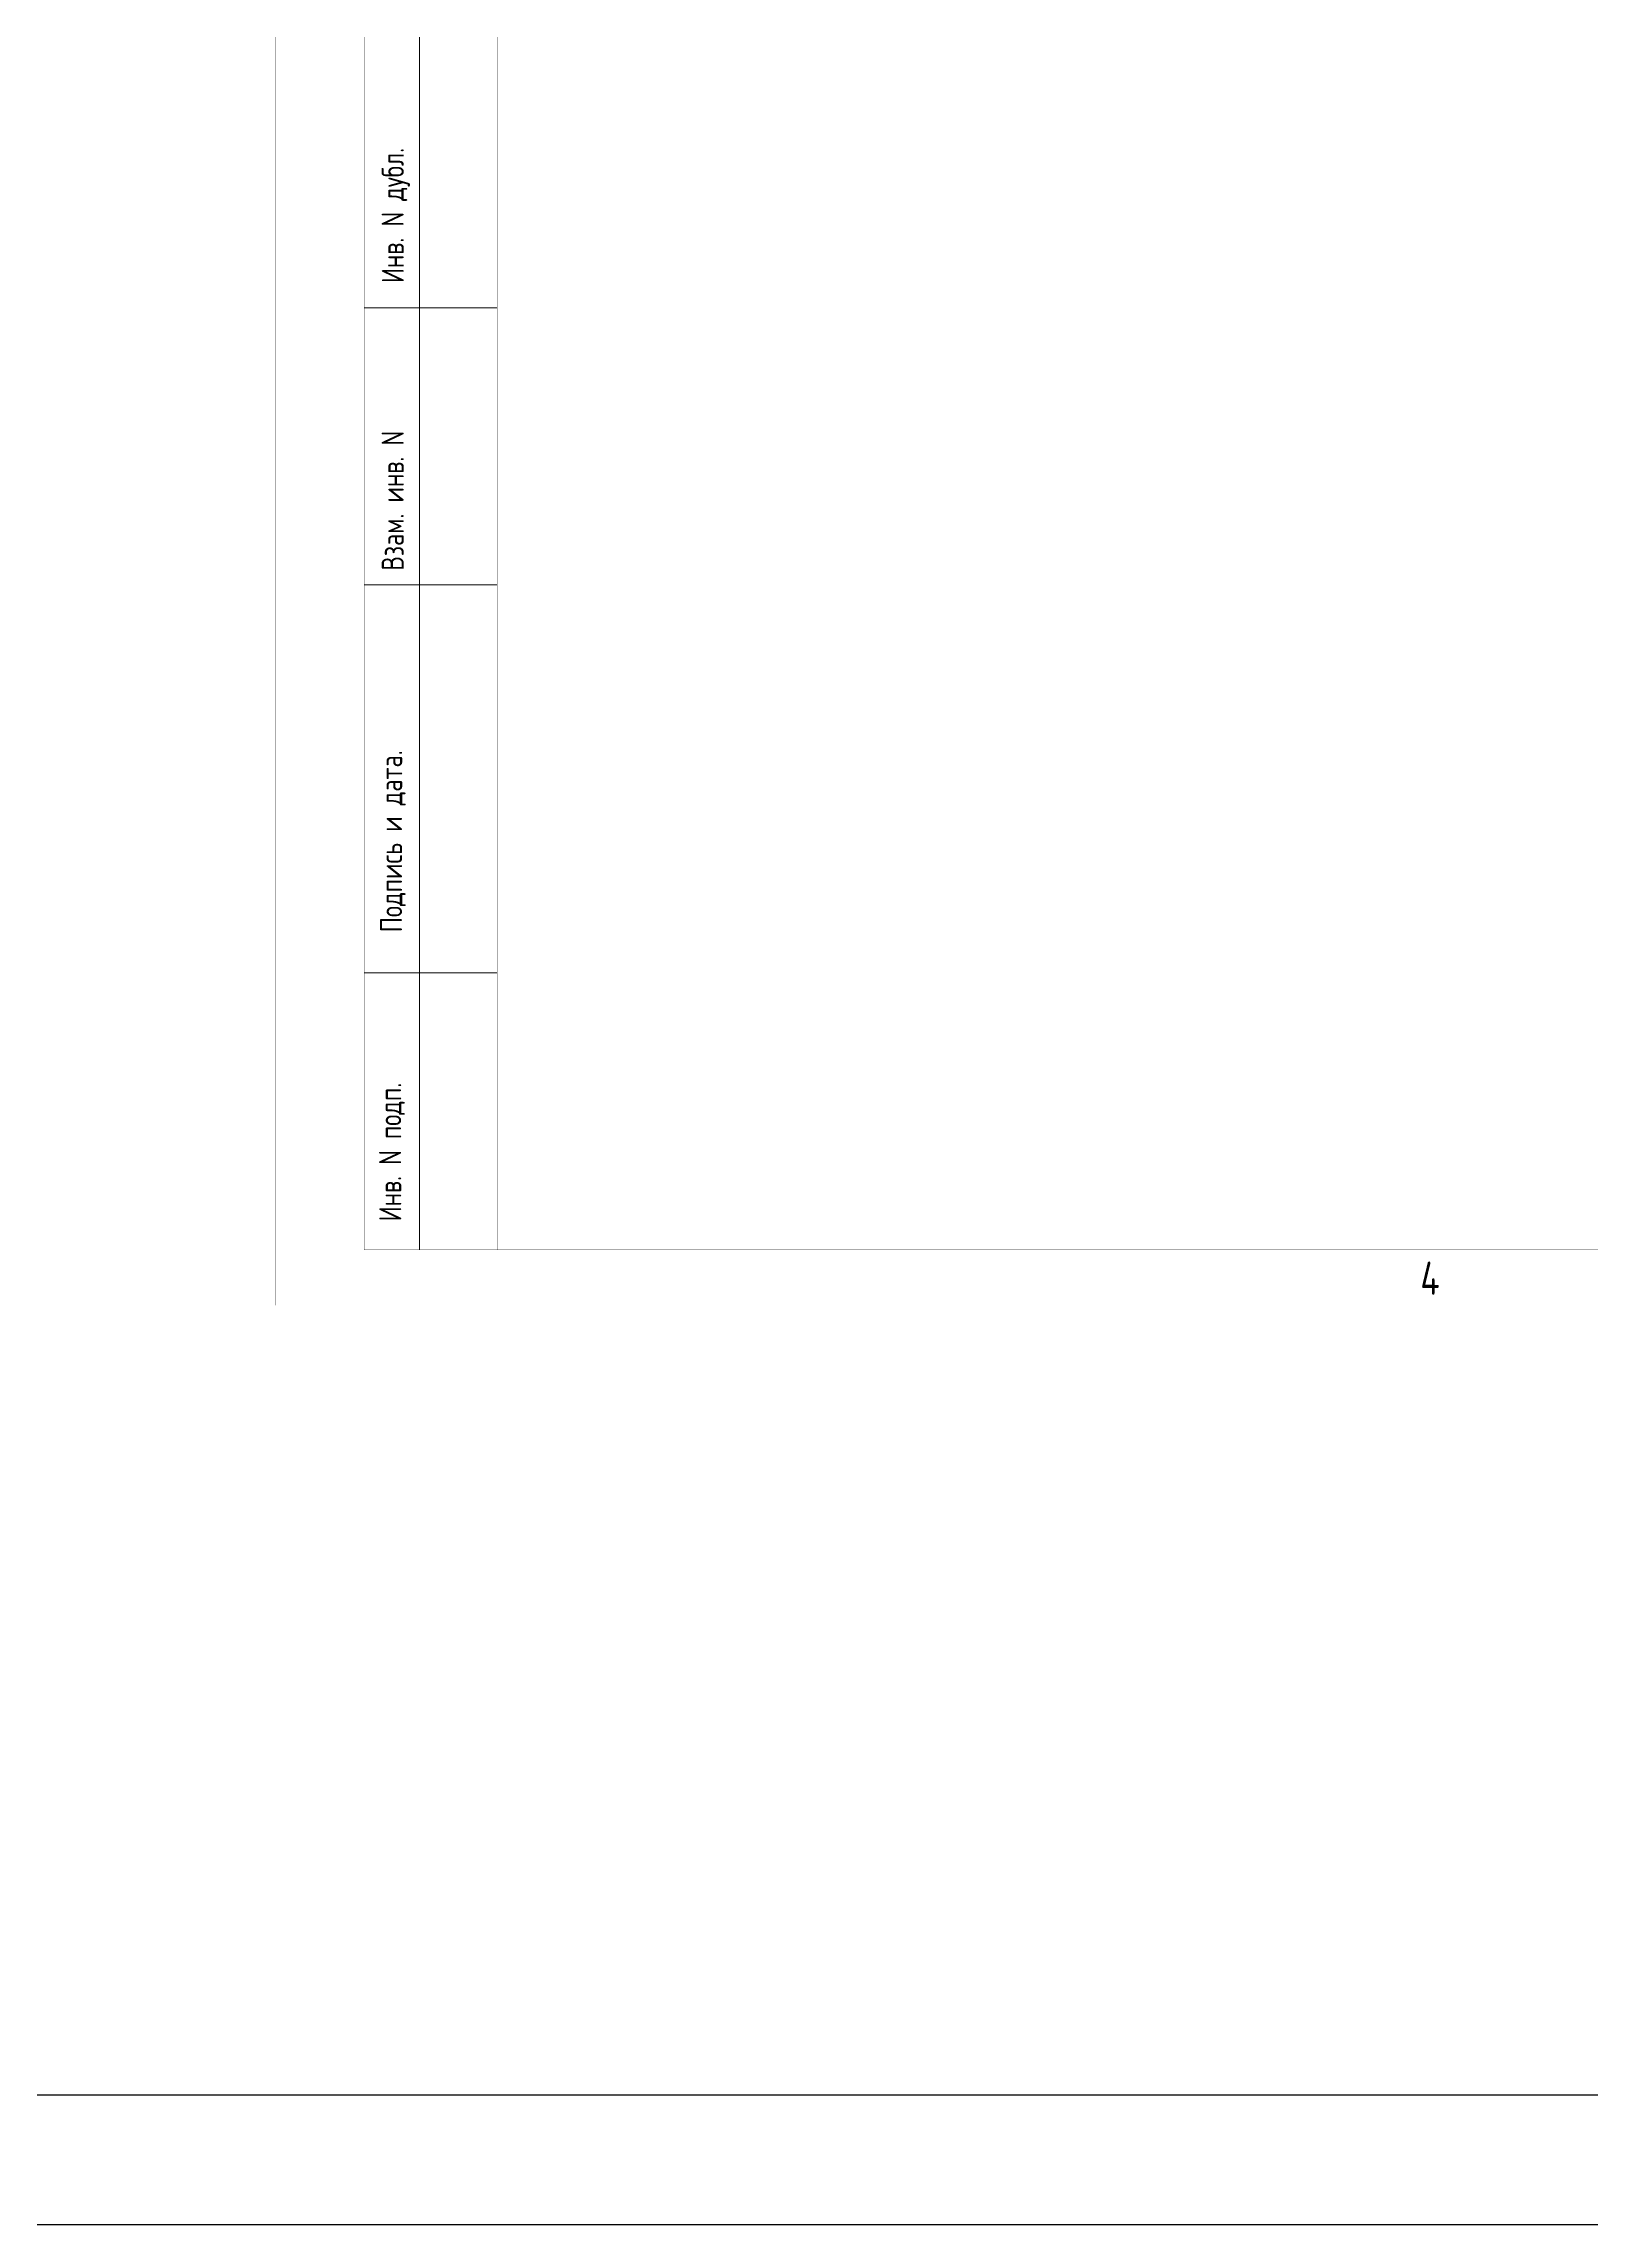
# Model space of a CAD drawing. Header units: millimetres. Extents: x 42007 to 66124, y -556 to 6894.
# Drawn here: x 55846 to 57242, y -556 to 1411 of the extents above; entities that cross this region are included whole.
import ezdxf

# ---------------------------------------------------------------- set-up
doc = ezdxf.new("R2010")
doc.units = ezdxf.units.MM
doc.linetypes.add('K5LT32769', pattern=[0])
doc.linetypes.add('K5LT32775', pattern=[0])
doc.styles.add('KTEXTSTYLE', font='GOST_AU.SHX', dxfattribs={"width": 0.96, "height": 5})

msp = doc.modelspace()

# ---------------------------------------------------------------- linework, layer by layer
at = {"color": 1, "linetype": 'K5LT32775', "lineweight": 18, "true_color": 0xff0000}
for p, q in [((56185.031, 1772.675), (56185.031, 322.675)), ((56255.031, 1172.675), (56135.031, 1172.675)), ((56255.031, 922.675), (56135.031, 922.675)), ((56255.031, 572.675), (56135.031, 572.675))]:
    msp.add_line(p, q, dxfattribs=at)
at = {"color": 2}
for points in [[(42007.102, -556.488), (66124.1, -556.488), (66124.1, 6894.349), (42007.102, 6894.349)], [(42239.188, -439.554), (65841.366, -439.554), (65841.366, 6859.821), (42239.188, 6859.821)]]:
    msp.add_lwpolyline(points, close=True, dxfattribs=at)
at = {"color": 7, "linetype": 'K5LT32769', "const_width": 0.18}
msp.add_lwpolyline([(56055.031, 272.675), (64465.031, 272.675), (64465.031, 6212.675), (56055.031, 6212.675)], close=True, dxfattribs=at)
at = {"color": 1, "linetype": 'K5LT32775', "true_color": 0xff0000, "const_width": 0.18}
msp.add_lwpolyline([(56255.031, 6162.675), (64415.031, 6162.675), (64415.031, 322.675), (56255.031, 322.675)], close=True, dxfattribs=at)
msp.add_lwpolyline([(56255.031, 322.675), (56135.031, 322.675), (56135.031, 1772.675), (56255.031, 1772.675)], dxfattribs=at)

# ---------------------------------------------------------------- texts
at = {"color": 7, "char_height": 3, "attachment_point": 1, "rotation": 90, "style": 'KTEXTSTYLE'}
for s, insert in [('\\H3.5;\\W0.965;\\Q15;\\Q0;\\H20.00;{\\c16711935;Инв. N дубл.}', (56150.885, 1194.814)), ('\\H3.5;\\W0.965;\\Q15;\\Q0;\\H20.00;{\\c16711935;Взам. инв. N}', (56150.885, 935.471)), ('\\H3.5;\\W0.965;\\Q15;\\Q0;\\H20.00;{\\c16711935;Подпись и дата.}', (56149.397, 609.163)), ('\\H3.5;\\W0.965;\\Q15;\\Q0;\\H20.00;{\\c16711935;Инв. N подп.}', (56148.592, 348.387))]:
    msp.add_mtext(s, dxfattribs=dict(at, insert=insert))
at = {"color": 7, "insert": (57088.095, 312.121), "char_height": 3, "attachment_point": 1, "style": 'KTEXTSTYLE'}
msp.add_mtext('\\H3.5;\\W0.965;\\Q15;\\Q0;\\H30.00;{\\c16711935;4}', dxfattribs=at)

doc.saveas('drawing.dxf')
